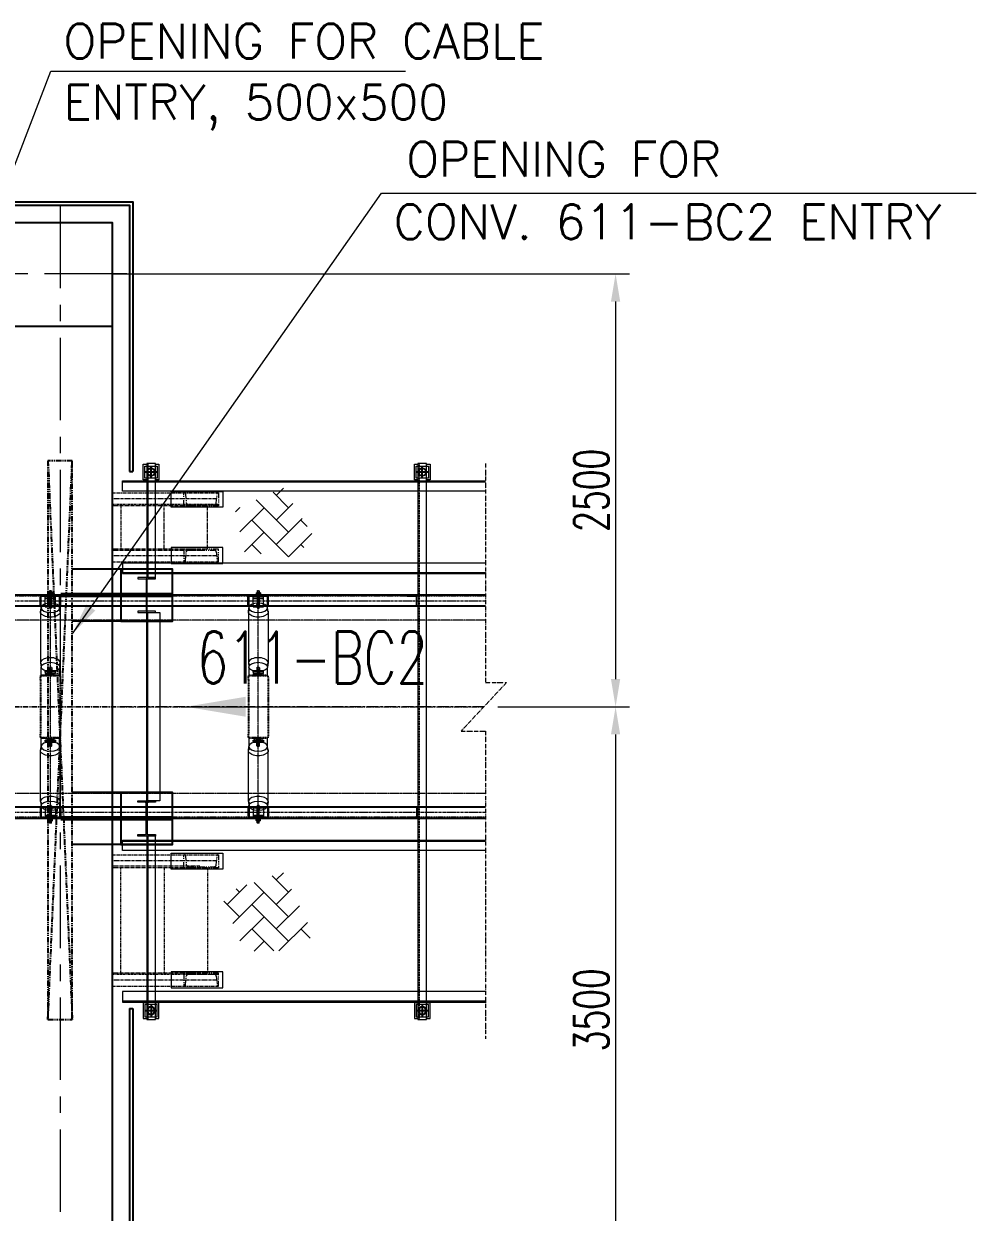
# Model space of a CAD drawing. Header units: millimetres. Extents: x -243837 to -5443, y 40 to 285140.
# Drawn here: x -186173 to -177926, y 36304 to 46598 of the extents above; entities that cross this region are included whole.
import ezdxf
from ezdxf.enums import TextEntityAlignment as Align

# ---------------------------------------------------------------- set-up
doc = ezdxf.new("R2010")
doc.units = ezdxf.units.MM
for name, pattern in [('2', [0.375, 0.25, -0.125]), ('ACAD_ISO06W100', [37.5, 24, -3, 0.5, -3, 0.5, -3, 0.5, -3]), ('CENTER', [50.8, 31.75, -6.35, 6.35, -6.35]), ('CENTER2', [1.125, 0.75, -0.125, 0.125, -0.125]), ('DASHDOT2', [0.5, 0.25, -0.125, 0, -0.125]), ('HIDDEN', [0.375, 0.25, -0.125]), ('HIDDEN2', [0.1875, 0.125, -0.0625]), ('PHANTOM', [63.5, 31.75, -6.35, 6.35, -6.35, 6.35, -6.35]), ('PHANTOM2', [1.25, 0.625, -0.125, 0.125, -0.125, 0.125, -0.125])]:
    doc.linetypes.add(name, pattern=pattern)
for name, color, linetype in [('0-45-GRID MARKS', 6, 'Continuous'), ('1', 7, 'Continuous'), ('3', 3, 'Continuous'), ('center', 1, 'CENTER2'), ('CONTOUR35', 4, 'Continuous'), ('DWG', 7, 'Continuous'), ('hidden line', 3, 'HIDDEN'), ('MISC', 7, 'Continuous'), ('object line', 4, 'Continuous'), ('REF', 6, 'DASHDOT2')]:
    doc.layers.add(name, color=color, linetype=linetype)
for name, color, linetype, lineweight in [('2', 3, 'Continuous', 20), ('CEN', 1, 'CENTER', 9), ('DIM', 1, 'Continuous', 9), ('HID', 2, 'HIDDEN', 5), ('R- PHANTOM', 3, 'PHANTOM', 9), ('R-OBJECT', 2, 'Continuous', 20)]:
    doc.layers.add(name, color=color, linetype=linetype, lineweight=lineweight)
doc.styles.add('KA', font='romans.shx', dxfattribs={"width": 0.7})
doc.styles.add('ROMANS_BIG', font='romans.shx', dxfattribs={"width": 0.85, "bigfont": 'bigfont.shx'})
doc.dimstyles.new('100', dxfattribs={"dimscale": 75, "dimtxt": 3, "dimasz": 2.5, "dimexe": 1, "dimexo": 1.5, "dimgap": 1.5, "dimtad": 1, "dimdec": 0, "dimdsep": 46, "dimtxsty": 'ROMANS_BIG', "dimcen": 4, "dimdle": 2, "dimclrd": 1, "dimclre": 1, "dimclrt": 4, "dimadec": 1, "dimazin": 2, "dimtfac": 1, "dimtdec": 0, "dimtmove": 0, "dimatfit": 2, "dimfxl": 1, "dimtfill": 1, "dimarcsym": 0})
doc.dimstyles.new('KAT', dxfattribs={"dimscale": 125, "dimtxt": 2.5, "dimasz": 2, "dimexe": 1, "dimexo": 0.06, "dimgap": 0.5, "dimtad": 1, "dimdec": 0, "dimzin": 0, "dimdsep": 46, "dimtxsty": 'KA', "dimcen": 1.5, "dimclrd": 1, "dimclre": 1, "dimclrt": 4, "dimadec": 0, "dimazin": 0, "dimtfac": 1, "dimtdec": 0, "dimtmove": 0, "dimatfit": 2, "dimfxl": 1.5, "dimtolj": 1, "dimtzin": 0, "dimarcsym": 0})

# ---------------------------------------------------------------- blocks, each defined once
blk = doc.blocks.new('IDLER')
at = {"layer": 'REF'}
h = blk.add_hatch(dxfattribs=at)
h.set_pattern_fill('ANSI31', color=6, scale=4, angle=90, style=0)
h.set_pattern_definition([(225, (309.9103, 250.7189), (-0.3535534, 0.3535534), [])])
h.paths.add_polyline_path([(9.5, 186), (9.5, 184.9), (7.1, 184.9), (7.1, 186)])
h.paths.add_polyline_path([(-7.1, 186), (-7.1, 184.9), (-9.5, 184.9), (-9.5, 186)])
h = blk.add_hatch(dxfattribs=at)
h.set_pattern_fill('ANSI31', color=6, scale=4, angle=90, style=0)
h.set_pattern_definition([(225, (309.9103, 200.7189), (-0.3535534, 0.3535534), [])])
h.paths.add_polyline_path([(9.5, -186), (9.5, -184.9), (7.1, -184.9), (7.1, -186)])
h.paths.add_polyline_path([(-7.1, -186), (-7.1, -184.9), (-9.5, -184.9), (-9.5, -186)])
at = {"color": 6}
for p, q in [((60, 645), (-60, 645)), ((-60, 580), (-60, 645)), ((60, 639), (-60, 639)), ((-53, 565.9), (-53, 639)), ((-53, 639), (53, 639)), ((30, 634), (-30, 634)), ((-30, 577.2), (-30, 634)), ((30, 626), (-30, 626)), ((-12, 657.2), (-9.8, 658.5)), ((-12, 657.2), (-12, 646.5)), ((12, 646.5), (-12, 646.5)), ((-10, 646.5), (-10, 645)), ((9.8, 658.5), (-9.8, 658.5)), ((-7, 645), (-7, 639)), ((-7, 645), (-7, 639)), ((6, 670), (-6, 670)), ((-6, 670), (-6, 658.5)), ((-6, 657.2), (-6, 646.5)), ((-6, 645), (-6, 642)), ((6, 642), (-6, 642)), ((-6, 640), (-6, 574)), ((-6, 640), (6, 640)), ((-5.2, 670), (-5.2, 658.5)), ((-5.2, 642), (-5.2, 640)), ((0, 631.9), (0, 655.5)), ((0, 634), (0, 639)), ((5.2, 670), (5.2, 657.6)), ((5.2, 642), (5.2, 640)), ((6, 670), (6, 658.5)), ((6, 657.2), (6, 646.5)), ((6, 645), (6, 642)), ((6, 640), (6, 574)), ((7, 645), (7, 639)), ((7, 645), (7, 638.8)), ((12, 657.2), (9.8, 658.5)), ((10, 646.5), (10, 645)), ((12, 657.2), (12, 646.5)), ((30, 577.2), (30, 634)), ((53, 565.9), (53, 639)), ((60, 580), (60, 645)), ((-53, 580), (-60, 580)), ((-57.2, 546.2), (-54.1, 573)), ((30, 584.1), (-30, 584.1)), ((30, 577.2), (-30, 577.2)), ((-8, 575.8), (-8, 590.9)), ((6, 602), (-6, 602)), ((8, 575.8), (8, 590.9)), ((60, 580), (53, 580)), ((57.2, 546.2), (54.2, 571.5)), ((-57.2, 546.2), (-57.2, 254.7)), ((57.2, 546.2), (57.2, 254.7)), ((-57.2, 254.7), (-54.2, 229.5)), ((-53, 181), (-53, 223.9)), ((-30, 206.9), (30, 206.9)), ((-30, 200), (-30, 206.9)), ((-8, 225.1), (-8, 210.1)), ((8, 225.1), (8, 210.1)), ((30, 200), (30, 206.9)), ((53, 181), (53, 223.9)), ((57.2, 254.7), (54.2, 229.5)), ((4.5, 192), (-4.5, 192)), ((0, 181), (0, 192)), ((-53, -235.1), (-53, -181)), ((-30, -200), (-30, -206.9)), ((4.5, -192), (-4.5, -192)), ((0, -192), (0, -181)), ((30, -200), (30, -206.9)), ((53, -235.1), (53, -181)), ((-57.2, -254.7), (-54.2, -229.5)), ((-57.2, -546.2), (-57.2, -254.7)), ((-30, -206.9), (30, -206.9)), ((-8, -225.1), (-8, -210.1)), ((8, -225.1), (8, -210.1)), ((57.2, -254.7), (54.2, -229.5)), ((57.2, -546.2), (57.2, -254.7)), ((-57.2, -546.2), (-54.1, -573)), ((57.2, -546.2), (54.2, -571.5)), ((-53, -580), (-60, -580)), ((-60, -580), (-60, -645)), ((-53, -565.9), (-53, -639)), ((30, -577.2), (-30, -577.2)), ((-30, -577.2), (-30, -634)), ((30, -584.1), (-30, -584.1)), ((-8, -575.8), (-8, -590.9)), ((-6, -640), (-6, -574)), ((6, -602), (-6, -602)), ((6, -640), (6, -574)), ((8, -575.8), (8, -590.9)), ((30, -577.2), (30, -634)), ((53, -565.9), (53, -639)), ((60, -580), (53, -580)), ((60, -580), (60, -645)), ((60, -639), (-60, -639)), ((60, -645), (-60, -645)), ((-53, -639), (53, -639)), ((30, -626), (-30, -626)), ((30, -634), (-30, -634)), ((-12, -657.2), (-12, -646.5)), ((12, -646.5), (-12, -646.5)), ((-12, -657.2), (-9.8, -658.5)), ((-10, -646.5), (-10, -645)), ((9.8, -658.5), (-9.8, -658.5)), ((-7, -645), (-7, -639)), ((-7, -645), (-7, -639)), ((-6, -640), (6, -640)), ((6, -642), (-6, -642)), ((-6, -645), (-6, -642)), ((-6, -657.2), (-6, -646.5)), ((-6, -670), (-6, -658.5)), ((6, -670), (-6, -670)), ((-5.2, -642), (-5.2, -640)), ((-5.2, -670), (-5.2, -658.5)), ((0, -631.9), (0, -655.5)), ((0, -634), (0, -639)), ((5.2, -642), (5.2, -640)), ((5.2, -670), (5.2, -657.6)), ((6, -645), (6, -642)), ((6, -657.2), (6, -646.5)), ((6, -670), (6, -658.5)), ((7, -645), (7, -638.8)), ((7, -645), (7, -639)), ((12, -657.2), (9.8, -658.5)), ((10, -646.5), (10, -645)), ((12, -657.2), (12, -646.5))]:
    blk.add_line(p, q, dxfattribs=at)
at = {"color": 1, "linetype": 'CENTER2'}
for p, q in [((0, -672.7), (0, 672.7)), ((4.4, 0), (-4.4, 0))]:
    blk.add_line(p, q, dxfattribs=at)
at = {"color": 6}
for points in [[(-30, 192), (-30, 200), (30, 200), (30, 192)], [(-30, -192), (-30, -200), (30, -200), (30, -192)]]:
    blk.add_lwpolyline(points, close=True, dxfattribs=at)
for centre in [(0, 574), (0, -574)]:
    blk.add_circle(centre, 6, dxfattribs=at)
for centre, radius, start, end in [((-9, 654.3), 4.24, 44.99997, 135.00003), ((0, 660.9), 10.9, 56.60357, 123.39643), ((0, 643.5), 15, 66.46342, 113.53658), ((9, 654.3), 4.24, 44.99997, 135.00003), ((-9, -654.3), 4.24, 224.99997, 315.00003), ((0, -643.5), 15, 246.46342, 293.53658), ((0, -660.9), 10.9, 236.60357, 303.39643), ((9, -654.3), 4.24, 224.99997, 315.00003)]:
    blk.add_arc(centre, radius, start, end, dxfattribs=at)
for centre, major_axis, start_param, end_param in [((0, 546.2), (-57.1, 0), 5.761132, 9.946831), ((0, 590.9), (-8, 0), 5.576234, 10.13173), ((0, -254.7), (-57.1, 0), 5.761132, 9.946831), ((0, -210.1), (-8, 0), 5.576234, 10.13173)]:
    blk.add_ellipse(centre, major_axis=major_axis, ratio=0.5, start_param=start_param, end_param=end_param, dxfattribs=at)
for centre, major_axis in [((0, 571.5), (-54.2, 0)), ((0, 575.8), (-8, 0)), ((0, 591.7), (-7, 0)), ((0, -229.5), (-54.2, 0)), ((0, -209.2), (-7, 0)), ((0, -225.1), (-8, 0))]:
    blk.add_ellipse(centre, major_axis=major_axis, ratio=0.5, dxfattribs=at)
at = {"color": 6, "extrusion": (0, 0, -1)}
for centre, major_axis, start_param, end_param in [((0, 254.7), (-57.1, 0), 5.761132, 9.946831), ((0, 210.1), (-8, 0), 5.576234, 10.13173), ((0, -546.2), (-57.1, 0), 5.761132, 9.946831), ((0, -590.9), (-8, 0), 5.576234, 10.13173)]:
    blk.add_ellipse(centre, major_axis=major_axis, ratio=0.5, start_param=start_param, end_param=end_param, dxfattribs=at)
for centre, major_axis in [((0, 229.5), (-54.2, 0)), ((0, 225.1), (-8, 0)), ((0, 209.2), (-7, 0)), ((0, -571.5), (-54.2, 0)), ((0, -575.8), (-8, 0)), ((0, -591.7), (-7, 0))]:
    blk.add_ellipse(centre, major_axis=major_axis, ratio=0.5, dxfattribs=at)
at = {"layer": 'DWG', "color": 6}
for p, q in [((20, 580), (14, 580)), ((20, -580), (14, -580))]:
    blk.add_line(p, q, dxfattribs=at)
at = {"layer": 'HID', "color": 6, "ltscale": 0.5}
for p, q in [((53, 580), (-53, 580)), ((53, -580), (-53, -580))]:
    blk.add_line(p, q, dxfattribs=at)
at = {"layer": 'HID', "color": 6, "linetype": 'HIDDEN2'}
for p, q in [((14, 580), (10, 580)), ((14, -580), (10, -580))]:
    blk.add_line(p, q, dxfattribs=at)
at = {"layer": 'HID', "color": 6}
for p, q in [((8, 192), (8, 200)), ((8, -192), (8, -200))]:
    blk.add_line(p, q, dxfattribs=at)
at = {"layer": 'REF', "color": 6}
for p, q in [((-57.2, 158.1), (-57.2, -158.1)), ((-54.8, 178.6), (54.8, 178.6)), ((-54.2, 181), (54.2, 181)), ((-27.8, 181), (-27, 183.1)), ((-23.5, 184.9), (-27, 183.4)), ((-26.3, 181), (-27, 183.4)), ((-26.4, 181), (-27, 183.1)), ((-8, 184.9), (-23.5, 184.9)), ((-9.5, 186), (-9.5, 184.9)), ((9.5, 186), (-9.5, 186)), ((9.5, 184.9), (-9.5, 184.9)), ((-7, 200), (-8, 199)), ((-8, 199), (-7, 200)), ((-8, 199), (-8, 198)), ((-8, 198), (-8, 199)), ((-8, 199), (-4.5, 199)), ((-4.5, 199), (-8, 199)), ((-8, 192), (-8, 186)), ((8, 186), (-8, 186)), ((8, 184.9), (-8, 184.9)), ((-7.1, 186), (-7.1, 184.9)), ((7, 200), (-7, 200)), ((7, 200), (-7, 200)), ((-4.5, 200), (-4.5, 192)), ((4.5, 200), (4.5, 192)), ((8, 199), (4.5, 199)), ((8, 199), (4.5, 199)), ((7, 200), (8, 199)), ((7, 200), (8, 199)), ((8, 199), (7, 200)), ((7.1, 186), (7.1, 184.9)), ((8, 199), (8, 198)), ((8, 198), (8, 199)), ((8, 192), (8, 186)), ((23.5, 184.9), (8, 184.9)), ((9.5, 186), (9.5, 184.9)), ((23.5, 184.9), (27, 183.4)), ((26.3, 181), (27, 183.4)), ((26.4, 181), (27, 183.1)), ((27.8, 181), (27, 183.1)), ((57.2, 158.1), (57.2, -158.1)), ((-54.8, -178.6), (54.8, -178.6)), ((-54.2, -181), (54.2, -181)), ((-27.8, -181), (-27, -183.1)), ((-26.4, -181), (-27, -183.1)), ((-26.3, -181), (-27, -183.4)), ((-23.5, -184.9), (-27, -183.4)), ((-8, -184.9), (-23.5, -184.9)), ((-9.5, -186), (-9.5, -184.9)), ((9.5, -184.9), (-9.5, -184.9)), ((9.5, -186), (-9.5, -186)), ((8, -184.9), (-8, -184.9)), ((8, -186), (-8, -186)), ((-8, -192), (-8, -186)), ((-8, -199), (-8, -198)), ((-8, -198), (-8, -199)), ((-8, -199), (-4.5, -199)), ((-7, -200), (-8, -199)), ((-8, -199), (-7, -200)), ((-4.5, -199), (-8, -199)), ((-7.1, -186), (-7.1, -184.9)), ((7, -200), (-7, -200)), ((7, -200), (-7, -200)), ((-4.5, -200), (-4.5, -192)), ((4.5, -200), (4.5, -192)), ((8, -199), (4.5, -199)), ((8, -199), (4.5, -199)), ((7, -200), (8, -199)), ((7, -200), (8, -199)), ((8, -199), (7, -200)), ((7.1, -186), (7.1, -184.9)), ((23.5, -184.9), (8, -184.9)), ((8, -192), (8, -186)), ((8, -199), (8, -198)), ((8, -198), (8, -199)), ((9.5, -186), (9.5, -184.9)), ((23.5, -184.9), (27, -183.4)), ((26.3, -181), (27, -183.4)), ((26.4, -181), (27, -183.1)), ((27.8, -181), (27, -183.1))]:
    blk.add_line(p, q, dxfattribs=at)
for centre, start, end in [((32.8, 158.1), 165.29224, 180), ((-32.8, 158.1), 0, 14.70776), ((32.8, -158.1), 180, 194.70776), ((-32.8, -158.1), 345.29224, 0)]:
    blk.add_arc(centre, 90, start, end, dxfattribs=at)
blk = doc.blocks.new('A$C665F34CB')
at = {"layer": '1'}
for p, q in [((-35, 0), (35, 0)), ((0, 35), (0, -35))]:
    blk.add_line(p, q, dxfattribs=at)
at = {"layer": '2'}
blk.add_lwpolyline([(-35, 35), (35, 35), (35, -35), (-35, -35)], close=True, dxfattribs=at)
for radius in [24, 20.4]:
    blk.add_circle((0, 0), radius, dxfattribs=at)
blk = doc.blocks.new('*D1004')
at = {"color": 1, "lineweight": -2, "transparency": 16777216}
for p, q in [((10175.9, 12158.3), (13157.5, 12158.3)), ((13077.5, 11998.3), (13077.5, 9818.3)), ((12397.2, 9658.3), (13157.5, 9658.3))]:
    blk.add_line(p, q, dxfattribs=at)
at = {"color": 1, "transparency": 16777216}
for points in [[(13050.9, 11998.3), (13104.2, 11998.3), (13077.5, 12158.3)], [(13050.9, 9818.3), (13104.2, 9818.3), (13077.5, 9658.3)]]:
    blk.add_solid(points, dxfattribs=at)
at = {"layer": 'DEFPOINTS', "color": 0, "transparency": 16777216}
for p in [(10095.9, 12158.3, 26.7), (12317.2, 9658.3, 26.7), (13077.5, 9658.3)]:
    blk.add_point(p, dxfattribs=at)
at = {"color": 2, "transparency": 16777216, "insert": (12937.5, 10908.3), "char_height": 200, "attachment_point": 5, "rotation": 90, "style": 'KA'}
blk.add_mtext('\\A1;2500', dxfattribs=at)
blk = doc.blocks.new('*D1002')
at = {"color": 1, "lineweight": -2, "transparency": 16777216}
for p, q in [((12477.2, 9658.3), (13157.5, 9658.3)), ((13077.5, 9498.3), (13077.5, 6318.3)), ((9950.8, 6158.3), (13157.5, 6158.3))]:
    blk.add_line(p, q, dxfattribs=at)
at = {"color": 1, "transparency": 16777216}
for points in [[(13050.9, 9498.3), (13104.2, 9498.3), (13077.5, 9658.3)], [(13050.9, 6318.3), (13104.2, 6318.3), (13077.5, 6158.3)]]:
    blk.add_solid(points, dxfattribs=at)
at = {"layer": 'DEFPOINTS', "color": 0, "transparency": 16777216}
for p in [(12397.2, 9658.3), (9870.8, 6158.3, 26.7), (13077.5, 6158.3)]:
    blk.add_point(p, dxfattribs=at)
at = {"color": 2, "transparency": 16777216, "insert": (12937.5, 7908.3), "char_height": 200, "attachment_point": 5, "rotation": 90, "style": 'KA'}
blk.add_mtext('\\A1;3500', dxfattribs=at)
blk = doc.blocks.new('RL41.234 NEW')
at = {"layer": '1', "lineweight": 9}
h = blk.add_hatch(dxfattribs=at)
h.set_pattern_fill('AR-HBONE', color=6, scale=25, angle=-180)
h.set_pattern_definition([(225, (-3874354.06, -215398.63), (-9e-14, -141.4213562), [300, -100]), (315, (-3874424.77, -215469.34), (-9e-14, -141.4213562), [300, -100])])
h.paths.add_polyline_path([(10880.9, 10796.7), (11159, 10923.5), (11334.4, 10639.9), (11223.2, 10519.3), (10933.6, 10552.7)])
h = blk.add_hatch(dxfattribs=at)
h.set_pattern_fill('AR-HBONE', color=6, scale=25, angle=-180)
h.set_pattern_definition([(225, (-3874354.06, -217618.6), (-9e-14, -141.4213562), [300, -100]), (315, (-3874424.77, -217689.31), (-9e-14, -141.4213562), [300, -100])])
h.paths.add_polyline_path([(10800.3, 8576.7), (11159, 8703.6), (11334.4, 8338.5), (11223.2, 8249.4), (10933.6, 8246.2)])
at = {"color": 1, "linetype": 'CENTER', "lineweight": 9}
for p, q in [((6810.7, 10303.3, 49.7), (12326.8, 10303.3, 42.9)), ((6810.7, 9658.3, 49.7), (12317.2, 9658.3, 42.9))]:
    blk.add_line(p, q, dxfattribs=at)
at = {"color": 1, "linetype": 'CENTER', "lineweight": 9, "ltscale": 0.5}
for p, q in [((12326.8, 10268.3, 312.6), (8842, 10268.3, 317.1)), ((12326.8, 9048.3, 147.5), (8842, 9048.3, 152))]:
    blk.add_line(p, q, dxfattribs=at)
at = {"color": 2, "linetype": 'CENTER2'}
for p, q in [((12326.8, 10158.3, 327.2), (7555.6, 10158.3, 335.4)), ((12326.8, 9158.3, 328.2), (7559.9, 9158.3, 336.4))]:
    blk.add_line(p, q, dxfattribs=at)
at = {"color": 1, "linetype": 'CENTER', "lineweight": 9, "ltscale": 2}
blk.add_line((12317.2, 9658.3, 47.4), (10230.8, 9658.3, 47.4), dxfattribs=at)
at = {"color": 3}
blk.add_line((10596, 9658.3, 43.7), (11568.9, 9658.3, 43.7), dxfattribs=at)
at = {"color": 6}
for points in [[(10512.7, 10902.2), (10810.9, 10902.2), (10810.9, 10810.9), (10512.7, 10810.9)], [(10512.7, 10486.1), (10810.9, 10486.1), (10810.9, 10577.4), (10512.7, 10577.4)], [(10512.7, 8812), (10810.9, 8812), (10810.9, 8720.7), (10512.7, 8720.7)], [(10512.7, 8036.1), (10810.9, 8036.1), (10810.9, 8127.4), (10512.7, 8127.4)]]:
    blk.add_lwpolyline(points, close=True, dxfattribs=at)
at = {"color": 3}
blk.add_solid([(10942.7, 9716.1, 43.7), (10942.7, 9600.6, 43.7), (10596.2, 9658.3, 43.7)], dxfattribs=at)
at = {"layer": '0-45-GRID MARKS'}
for p, q in [((10270.8, 11016.5, 47.4), (10290.8, 11016.5, 47.4)), ((10270.8, 7916, 47.4), (10290.8, 7916, 47.4))]:
    blk.add_line(p, q, dxfattribs=at)
at = {"layer": '0-45-GRID MARKS', "elevation": 47.4}
for points in [[(4450.8, 12158.3), (4450.8, 12574.3), (10290.8, 12574.3), (10290.8, 11016.5)], [(4470.8, 12158.3), (4470.8, 12554.3), (10270.8, 12554.3), (10270.8, 11016.5)], [(10290.8, 7916), (10290.8, 5738.3), (4450.8, 5738.3), (4450.8, 7658.3)], [(10270.8, 7916), (10270.8, 5758.3), (4470.8, 5758.3), (4470.8, 7658.3)]]:
    blk.add_lwpolyline(points, dxfattribs=at)
for points in [[(4570.8, 12454.3), (10170.8, 12454.3), (10170.8, 5858.3), (4570.8, 5858.3)], [(9570.8, 12454.3), (10170.8, 12454.3), (10170.8, 11854.3), (9570.8, 11854.3)]]:
    blk.add_lwpolyline(points, close=True, dxfattribs=at)
at = {"layer": '1', "color": 6, "lineweight": 9}
for p, q in [((10370.8, 10201.8, 47.4), (10370.8, 10404.8, 47.4)), ((10370.8, 10303.3, 47.4), (12326.8, 10303.3, 47.4)), ((10370.8, 9013.3, 47.4), (12326.8, 9013.3, 47.4)), ((10370.8, 8938.8, 47.4), (10370.8, 8735.8, 47.4))]:
    blk.add_line(p, q, dxfattribs=at)
at = {"layer": '2', "color": 6, "lineweight": 9}
for p, q in [((11936.8, 11063.3, 47.4), (11936.8, 7853.3, 47.4)), ((10230.8, 10963.3, 47.4), (12326.8, 10963.3, 47.4)), ((10230.8, 10957.3, 47.4), (12326.8, 10957.3, 47.4)), ((10230.8, 10434.3, 47.4), (12326.8, 10434.3, 47.4)), ((10230.8, 10428.3, 47.4), (12326.8, 10428.3, 47.4)), ((10230.8, 8888.3, 47.4), (12326.8, 8888.3, 47.4)), ((10230.8, 8882.3, 47.4), (12326.8, 8882.3, 47.4)), ((10230.8, 7959.3, 47.4), (12326.8, 7959.3, 47.4)), ((10230.8, 7953.3, 47.4), (12326.8, 7953.3, 47.4))]:
    blk.add_line(p, q, dxfattribs=at)
at = {"layer": '2', "color": 6, "lineweight": 9, "elevation": 47.4}
for points in [[(10370.8, 10968.3), (10350.8, 10968.3), (10350.8, 11058.3), (10370.8, 11058.3)], [(10420.8, 11058.3), (10440.8, 11058.3), (10440.8, 10968.3), (10420.8, 10968.3)], [(11936.8, 10968.3), (11916.8, 10968.3), (11916.8, 11058.3), (11936.8, 11058.3)], [(11936.8, 7853.3), (11986.8, 7853.3), (11986.8, 11063.3), (11936.8, 11063.3)], [(11986.8, 11058.3), (12006.8, 11058.3), (12006.8, 10968.3), (11986.8, 10968.3)], [(12326.8, 10903.3), (10230.8, 10903.3), (10230.8, 10963.3)], [(12326.8, 10488.3), (10230.8, 10488.3), (10230.8, 10428.3)], [(12326.8, 8828.3), (10230.8, 8828.3), (10230.8, 8888.3)], [(12326.8, 8013.3), (10230.8, 8013.3), (10230.8, 7953.3)], [(10370.8, 7948.3), (10350.8, 7948.3), (10350.8, 7858.3), (10370.8, 7858.3)], [(10420.8, 7858.3), (10440.8, 7858.3), (10440.8, 7948.3), (10420.8, 7948.3)], [(11936.8, 7948.3), (11916.8, 7948.3), (11916.8, 7858.3), (11936.8, 7858.3)], [(11986.8, 7858.3), (12006.8, 7858.3), (12006.8, 7948.3), (11986.8, 7948.3)]]:
    blk.add_lwpolyline(points, dxfattribs=at)
for points in [[(10370.8, 10404.8), (10420.8, 10404.8), (10420.8, 11063.3), (10370.8, 11063.3)], [(10370.8, 10201.8), (10445.8, 10201.8), (10445.8, 9114.8), (10370.8, 9114.8)], [(10370.8, 7853.3), (10420.8, 7853.3), (10420.8, 8911.8), (10370.8, 8911.8)]]:
    blk.add_lwpolyline(points, close=True, dxfattribs=at)
at = {"layer": '2', "color": 6, "linetype": 'ACAD_ISO06W100', "lineweight": 9, "elevation": 47.4}
blk.add_lwpolyline([(12326.8, 11063.1), (12326.8, 9798.8), (12448.7, 9798.8), (12185.7, 9517.9), (12326.8, 9517.9), (12326.8, 7740.3)], dxfattribs=at)
at = {"layer": '2', "color": 6, "lineweight": 9, "elevation": 47.4}
for points in [[(10360.2, 10396.8, -0.414214), (10367.8, 10389.2), (10367.8, 10217.4, -0.414214), (10360.2, 10209.8), (10319.8, 10209.8), (10319.8, 10201.8), (10421.8, 10201.8), (10421.8, 10209.8), (10381.4, 10209.8, -0.414214), (10373.8, 10217.4), (10373.8, 10389.2, -0.414214), (10381.4, 10396.8), (10421.8, 10396.8), (10421.8, 10404.8), (10319.8, 10404.8), (10319.8, 10396.8), (10360.2, 10396.8)], [(10360.2, 8919.8, 0.414214), (10367.8, 8927.4), (10367.8, 9099.2, 0.414214), (10360.2, 9106.8), (10319.8, 9106.8), (10319.8, 9114.8), (10421.8, 9114.8), (10421.8, 9106.8), (10381.4, 9106.8, 0.414214), (10373.8, 9099.2), (10373.8, 8927.4, 0.414214), (10381.4, 8919.8), (10421.8, 8919.8), (10421.8, 8911.8), (10319.8, 8911.8), (10319.8, 8919.8), (10360.2, 8919.8)]]:
    blk.add_lwpolyline(points, format="xyb", dxfattribs=at)
for points in [[(11933.3, 10238.3, -0.414214), (11928.8, 10242.8), (11928.8, 10288.8, 0.414214), (11922.3, 10295.3), (11876.3, 10295.3, -0.414214), (11871.8, 10299.8), (11871.8, 10303.3), (11936.8, 10303.3), (11936.8, 10238.3)], [(11933.3, 9078.3, 0.414214), (11928.8, 9073.8), (11928.8, 9027.8, -0.414214), (11922.3, 9021.3), (11876.3, 9021.3, 0.414214), (11871.8, 9016.8), (11871.8, 9013.3), (11936.8, 9013.3), (11936.8, 9078.3)]]:
    blk.add_lwpolyline(points, format="xyb", close=True, dxfattribs=at)
at = {"layer": '3', "color": 6, "lineweight": 9}
for p, q in [((10376.8, 11063.3, 47.4), (10376.8, 10404.8, 47.4)), ((10376.8, 9114.8, 47.4), (10376.8, 10201.8, 47.4)), ((10376.8, 8911.8, 47.4), (10376.8, 7853.3, 47.4))]:
    blk.add_line(p, q, dxfattribs=at)
at = {"layer": '3', "color": 6, "linetype": 'HIDDEN', "lineweight": 9}
blk.add_line((11942.8, 11063.3, 47.4), (11942.8, 7853.3, 47.4), dxfattribs=at)
at = {"layer": 'CEN', "color": 1, "ltscale": 15}
for p, q in [((9870.8, 12551.3, 47.4), (9870.8, 6158.3, 47.4)), ((10256.6, 12158.3, 47.4), (4870.8, 12158.3, 47.4))]:
    blk.add_line(p, q, dxfattribs=at)
at = {"layer": 'CEN', "color": 1}
for p, q in [((10370.8, 10943.3, 47.4), (10370.8, 8358.4, 47.4)), ((10245.8, 9658.3, 47.4), (4495.8, 9658.3, 47.4))]:
    blk.add_line(p, q, dxfattribs=at)
at = {"layer": 'center', "ltscale": 0.1}
for p, q in [((10370.8, 10453.3, 45.7), (10370.8, 10153.4, 45.7)), ((10520.5, 10303.3, 45.7), (9870.8, 10303.3, 45.7)), ((10370.8, 9163.3, 47.4), (10370.8, 8863.4, 47.4)), ((10520.5, 9013.3, 47.4), (9870.8, 9013.3, 47.4))]:
    blk.add_line(p, q, dxfattribs=at)
at = {"layer": 'CONTOUR35'}
for p, q in [((10520.5, 10453.3, -33207.1), (9940.8, 10453.3, -33207.1)), ((10520.5, 10310.8, -33207.1), (9874.8, 10310.8, -33207.1)), ((10520.5, 10295.8, -33207.1), (9874.8, 10295.8, -33207.1)), ((10520.5, 10153.4, -33207.1), (9940.8, 10153.4, -33207.1)), ((10520.5, 9163.3, -33205.4), (9940.8, 9163.3, -33205.4)), ((10520.5, 9020.8, -33205.4), (9874.8, 9020.8, -33205.4)), ((10520.5, 9005.8, -33205.4), (9874.8, 9005.8, -33205.4)), ((10520.5, 8863.4, -33205.4), (9940.8, 8863.4, -33205.4))]:
    blk.add_line(p, q, dxfattribs=at)
for points, elevation in [([(10220.5, 10153.4), (10520.5, 10153.4), (10520.5, 10453.3), (10220.5, 10453.3)], -33207.1), ([(10220.5, 8863.4), (10520.5, 8863.4), (10520.5, 9163.3), (10220.5, 9163.3)], -33205.4)]:
    blk.add_lwpolyline(points, close=True, dxfattribs=dict(at, elevation=elevation))
at = {"layer": 'hidden line', "linetype": '2', "ltscale": 25}
for p, q in [((12326.8, 10298.3, 145.7), (8842, 10298.3, 150.3)), ((12326.8, 9018.3, -19.4), (8842, 9018.3, -14.8))]:
    blk.add_line(p, q, dxfattribs=at)
at = {"layer": 'MISC', "color": 6, "linetype": 'PHANTOM2', "ltscale": 50}
for p, q in [((9800.8, 7853.3, 47.4), (9940.8, 11078.3, 47.4)), ((9800.8, 11078.3, 47.4), (9940.8, 7853.3, 47.4))]:
    blk.add_line(p, q, dxfattribs=at)
at = {"layer": 'MISC', "color": 6, "linetype": 'PHANTOM2', "ltscale": 50, "elevation": 47.4}
blk.add_lwpolyline([(9800.8, 7853.3), (9940.8, 7853.3), (9940.8, 11078.3), (9800.8, 11078.3)], close=True, dxfattribs=at)
at = {"layer": 'object line'}
for p, q in [((12326.8, 10303.3, 312.6), (8842, 10303.3, 317.1)), ((12326.8, 10238.3, 312.6), (8842, 10238.3, 317.1)), ((12326.8, 9078.3, 147.5), (8842, 9078.3, 152)), ((12326.8, 9013.3, 147.5), (8842, 9013.3, 152))]:
    blk.add_line(p, q, dxfattribs=at)
at = {"layer": 'R- PHANTOM', "color": 6, "ltscale": 0.5}
for p, q in [((10170.8, 10894, 130.1), (10785.9, 10894, 130.1)), ((10774.9, 10859, 130.1), (10170.8, 10859, 130.1)), ((10785.9, 10827, 130.1), (10170.8, 10827, 130.1)), ((10677.8, 10819, 130.1), (10170.8, 10819, 130.1)), ((10220.8, 10819, 0), (10220.8, 10569.2, 0)), ((10470.8, 10569.2, 0), (10470.8, 10819, 0)), ((10720.8, 10569.2, 0), (10720.8, 10819, 0)), ((10677.8, 10569.2, 130.1), (10170.8, 10569.2, 130.1)), ((10677.8, 10561.2, 130.1), (10170.8, 10561.2, 130.1)), ((10774.9, 10529.2, 130.1), (10170.8, 10529.2, 130.1)), ((10170.8, 10494.2, 130.1), (10785.9, 10494.2, 130.1)), ((10170.8, 8803.8, 130.1), (10785.9, 8803.8, 130.1)), ((10774.9, 8768.8, 130.1), (10170.8, 8768.8, 130.1)), ((10677.8, 8736.8, 130.1), (10170.8, 8736.8, 130.1)), ((10677.8, 8728.8, 130.1), (10170.8, 8728.8, 130.1)), ((10220.8, 8119.3, 0), (10220.8, 8728.8, 0)), ((10470.8, 8728.8, 0), (10470.8, 8119.3, 0)), ((10720.8, 8728.8, 0), (10720.8, 8119.3, 0)), ((10677.8, 8119.3, 130.1), (10170.8, 8119.3, 130.1)), ((10785.9, 8111.3, 130.1), (10170.8, 8111.3, 130.1)), ((10774.9, 8079.3, 130.1), (10170.8, 8079.3, 130.1)), ((10170.8, 8044.3, 130.1), (10785.9, 8044.3, 130.1))]:
    blk.add_line(p, q, dxfattribs=at)
at = {"layer": 'R- PHANTOM', "color": 6}
for points in [[(10778.1, 10889.1, -0.383864), (10783.5, 10894), (10785.9, 10894), (10785.9, 10819), (10585.9, 10819), (10585.9, 10894), (10588.3, 10894, -0.383864), (10593.8, 10889.1), (10599.5, 10834.9, 0.383864), (10610.4, 10825), (10761.4, 10825, 0.383864), (10772.4, 10834.9)], [(10778.1, 10499.2, 0.383864), (10783.5, 10494.2), (10785.9, 10494.2), (10785.9, 10569.2), (10585.9, 10569.2), (10585.9, 10494.2), (10588.3, 10494.2, 0.383864), (10593.8, 10499.2), (10599.5, 10553.4, -0.383864), (10610.4, 10563.2), (10761.4, 10563.2, -0.383864), (10772.4, 10553.4)], [(10778.1, 8798.9, -0.383864), (10783.5, 8803.8), (10785.9, 8803.8), (10785.9, 8728.8), (10585.9, 8728.8), (10585.9, 8803.8), (10588.3, 8803.8, -0.383864), (10593.8, 8798.9), (10599.5, 8744.7, 0.383864), (10610.4, 8734.8), (10761.4, 8734.8, 0.383864), (10772.4, 8744.7)], [(10778.1, 8049.2, 0.383864), (10783.5, 8044.3), (10785.9, 8044.3), (10785.9, 8119.3), (10585.9, 8119.3), (10585.9, 8044.3), (10588.3, 8044.3, 0.383864), (10593.8, 8049.2), (10599.5, 8103.4, -0.383864), (10610.4, 8113.3), (10761.4, 8113.3, -0.383864), (10772.4, 8103.4)]]:
    blk.add_lwpolyline(points, format="xyb", close=True, dxfattribs=at)
at = {"xscale": -1}
for p in [(9814.8, 9658.3, 47.4), (11014.8, 9658.3, 47.4)]:
    blk.add_blockref('IDLER', p, dxfattribs=at)
at = {"layer": 'DIM', "color": 6, "lineweight": 9, "rotation": 180}
for p in [(10395.8, 11013.3, 47.4), (11961.8, 11013.3, 47.4)]:
    blk.add_blockref('A$C665F34CB', p, dxfattribs=at)
at = {"layer": 'DIM', "color": 6, "lineweight": 9, "xscale": -1}
for p in [(10395.8, 7903.3, 47.4), (11961.8, 7903.3, 47.4)]:
    blk.add_blockref('A$C665F34CB', p, dxfattribs=at)
at = {"color": 2, "style": 'KA'}
for s, p in [('OPENING FOR CABLE', (9890.2, 13342.2, -6)), ('ENTRY, 500x500', (9890.2, 12989, -6))]:
    blk.add_text(s, height=200, dxfattribs=at).set_placement(p, align=Align.BOTTOM_LEFT)
for s, p in [('OPENING FOR', (11869.7, 12719.7, 20111.1)), ('CONV. 611-BC2 ENTRY', (11796.9, 12358.6, 20111.1))]:
    blk.add_text(s, height=200, dxfattribs=at).set_placement(p)
at = {"color": 2, "insert": (10660.8, 9942.7, 138.7), "char_height": 300, "attachment_point": 4, "line_spacing_factor": 1.20048, "style": 'KA'}
blk.add_mtext('611-BC2', dxfattribs=at)
for base, p1, p2, picture, middle in [((13077.5, 9658.3, 20.7), (10095.9, 12158.3, 47.4), (12317.2, 9658.3, 47.4), '*D1004', (12937.5, 10908.3, 20.7)), ((13077.5, 6158.3, 20.7), (12397.2, 9658.3, 20.7), (9870.8, 6158.3, 47.4), '*D1002', (12937.5, 7908.3, 20.7))]:
    dim = blk.add_linear_dim(base=base, p1=p1, p2=p2, angle=90, dimstyle='KAT', override={"dimscale": 80, "dimexo": 1, "dimclrt": 2, "dimfxl": 0.18, "dimarcsym": 1})
    dim.commit()
    dim.dimension.update_dxf_attribs({"geometry": picture, "text_midpoint": middle})
for points in [[(9364, 12148.7, 20.7), (9816.6, 13328.3, 20.7), (11864.3, 13328.3, 20.7)], [(9940.8, 10078.3, 20.7), (11725.3, 12624.4, 20.7), (15159.4, 12624.4, 20.7)]]:
    blk.add_leader(points, dimstyle='100')

msp = doc.modelspace()

# ---------------------------------------------------------------- block references
at = {"layer": 'R-OBJECT', "ltscale": 10, "xscale": 1.5, "yscale": 1.5, "zscale": 1.5}
msp.add_blockref('RL41.234 NEW', (-200664.58, 26194.77, -23.71), dxfattribs=at)

doc.saveas('drawing.dxf')
